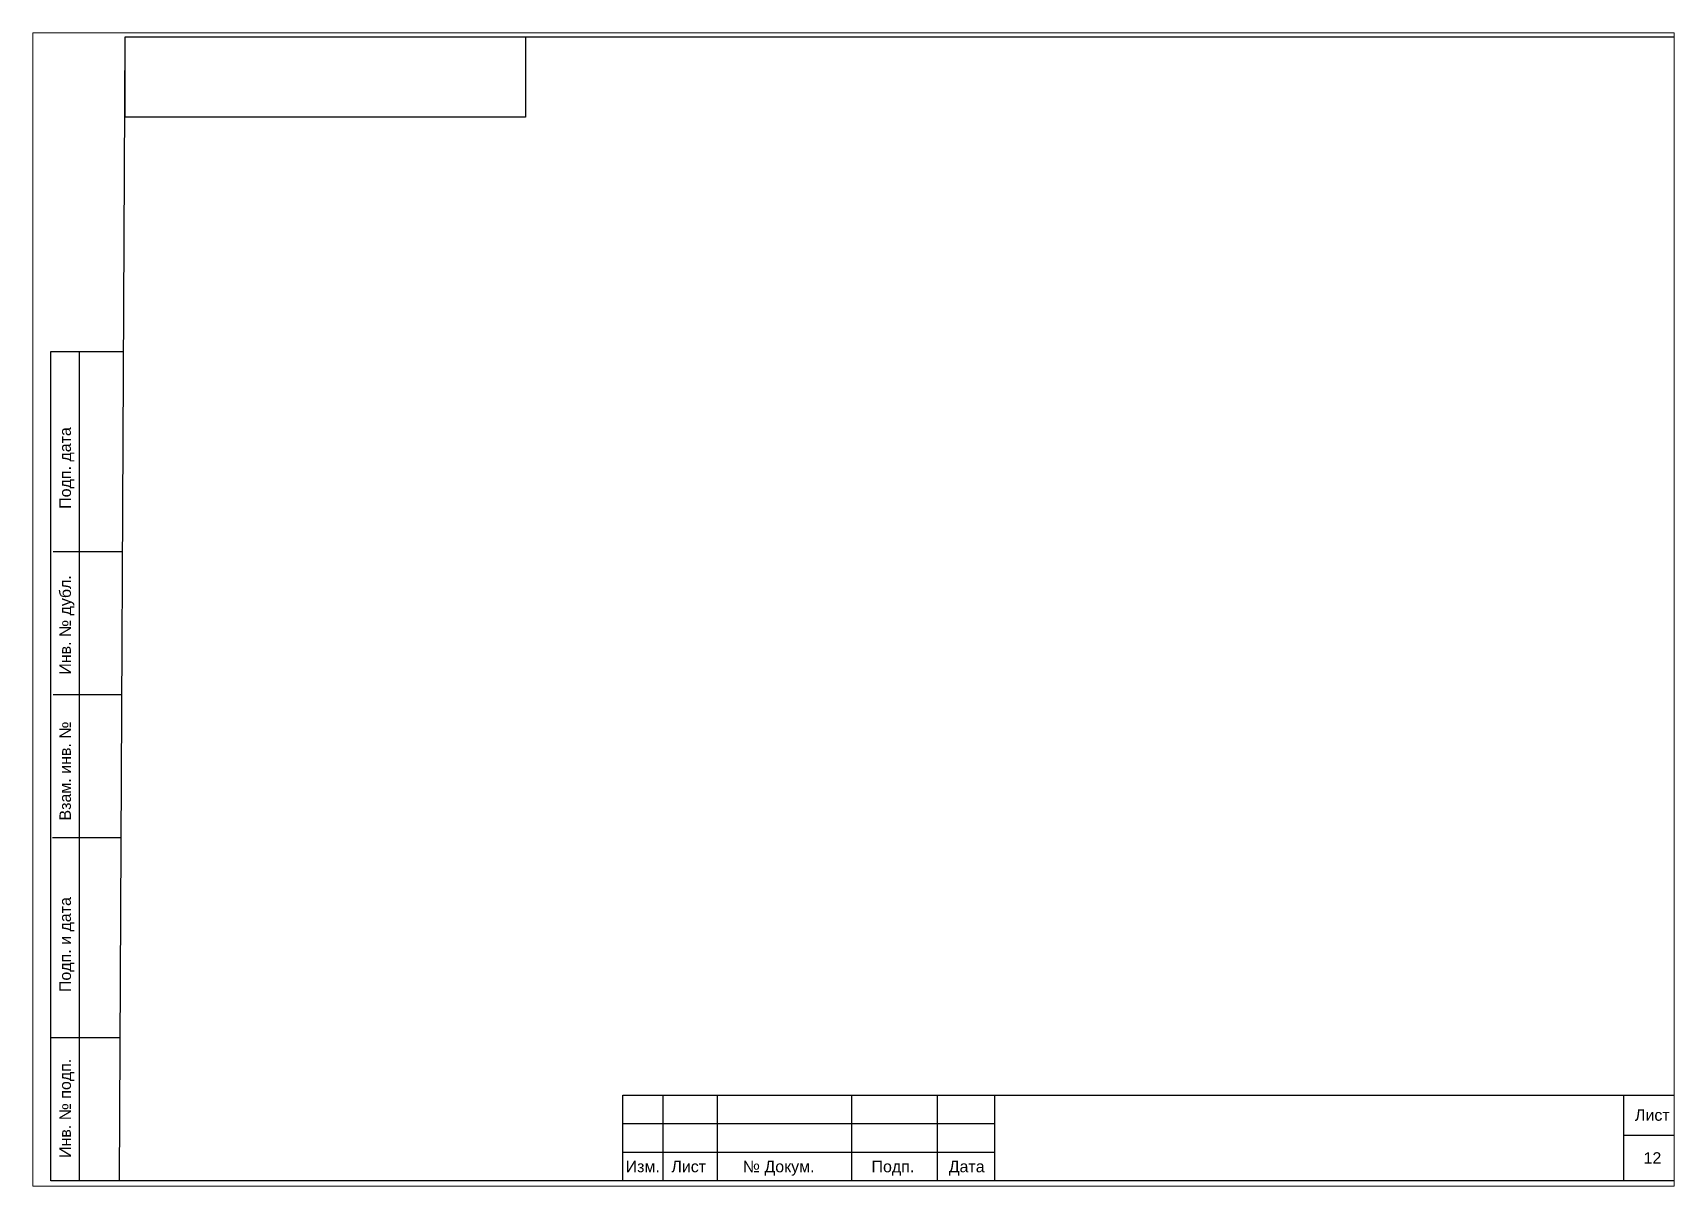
# Paper-space layout 'Лист10' of a CAD drawing. Header units: millimetres. Extents: x 0 to 287, y 0 to 202.
# The model-space entities are those that its viewports show. They can reach past a viewport. Long polylines and large blocks are cut down to what shows.
import ezdxf

# ---------------------------------------------------------------- set-up
doc = ezdxf.new("R2010")
doc.units = ezdxf.units.MM
doc.layers.add('Аппаратура', color=7, linetype='Continuous', lineweight=20)
doc.layers.add('Рамки', color=7, linetype='Continuous', lineweight=25)
doc.styles.get("Standard").update_dxf_attribs({"font": 'arial.ttf'})

msp = doc.modelspace()

# ---------------------------------------------------------------- linework, layer by layer
at = {"layer": 'Рамки'}
for p, q in [((3319, 3295), (3320, 3495)), ((3320, 3495), (3592, 3495)), ((3592, 3495), (3592, 3295)), ((3307, 3440), (3319.72, 3440)), ((3307, 3295), (3307, 3440)), ((3312, 3295), (3312, 3440)), ((3319.42, 3405), (3307.42, 3405)), ((3319.42, 3380), (3307.42, 3380)), ((3319.3, 3355), (3307.3, 3355)), ((3319.12, 3320), (3307.12, 3320)), ((3319.12, 3320), (3307.12, 3320)), ((3319.12, 3320), (3307.12, 3320)), ((3414, 3310), (3414, 3295)), ((3423.5, 3310), (3423.5, 3295)), ((3447, 3310), (3447, 3295)), ((3462, 3310), (3462, 3295)), ((3582, 3310), (3582, 3295)), ((3407, 3305), (3472, 3305)), ((3582, 3303), (3592, 3303)), ((3407, 3300), (3472, 3300)), ((3319, 3295), (3307, 3295)), ((3592, 3295), (3319, 3295))]:
    msp.add_line(p, q, dxfattribs=at)
for points in [[(3320, 3495), (3390, 3495), (3390, 3481), (3320, 3481)], [(3407, 3295), (3407, 3310), (3592, 3310), (3592, 3295)], [(3407, 3310), (3472, 3310), (3472, 3295), (3407, 3295)]]:
    msp.add_lwpolyline(points, close=True, dxfattribs=at)

# ---------------------------------------------------------------- texts
for s, p in [('Подп. дата', (3310.5, 3412.5)), ('Инв. № дубл.', (3310.5, 3383.5)), ('Взам. инв. №', (3310.5, 3358)), ('Подп. и дата', (3310.5, 3328)), ('Инв. № подп.', (3310.5, 3299))]:
    msp.add_text(s, height=2, rotation=90, dxfattribs=at).set_placement(p)
for s, p in [('Лист', (3584, 3305.5)), ('Изм.', (3407.5, 3296.5)), ('Лист', (3415.5, 3296.5)), ('№ Докум.', (3428, 3296.5)), ('Подп.', (3450.5, 3296.5)), ('Дата', (3464, 3296.5)), ('12', (3585.5, 3298))]:
    msp.add_text(s, height=2, dxfattribs=at).set_placement(p)

psp = doc.layouts.new('Лист10')

# ---------------------------------------------------------------- viewports
at = {"layer": 'Аппаратура'}
psp.add_viewport(center=(143.64, 100.81), size=(287.01, 201.6594), view_center_point=(3447.35, 3394.9), view_height=201.6594, dxfattribs=at)

doc.saveas('drawing.dxf')
